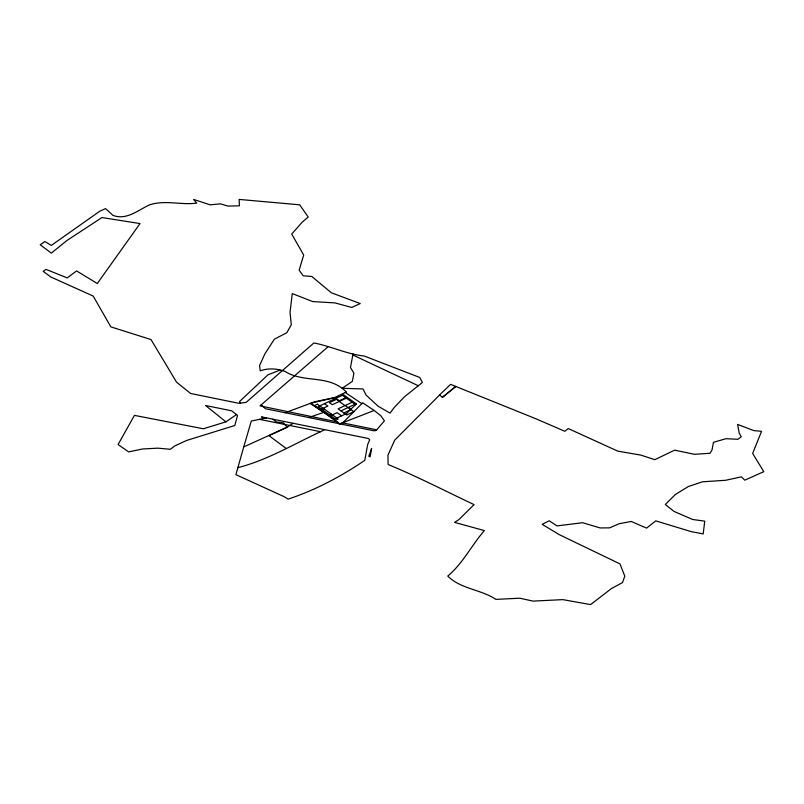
<?xml version="1.0" encoding="UTF-8"?>
<svg xmlns="http://www.w3.org/2000/svg" width="804" height="804" viewBox="0 0 804 804"><rect width="100%" height="100%" fill="white"/><g stroke="black" fill="none" stroke-linecap="round" stroke-linejoin="round"><path stroke-width="1.21" d="M353.046 353.961L350.464 367.528L353.931 373.227L352.323 381.408L342.152 388.282C325.017 375.337 302.696 382.624 284.988 371.408C276.847 368.533 268.606 367.89 260.245 370.835L259.581 365.559L264.948 353.75L274.365 339.187L286.817 332.735L291.279 324.756L290.043 312.314L292.264 293.591L312.716 301.57L334.997 302.917L351.72 307.44L360.282 303.55L331.419 292.817L311.801 276.486L303.198 275.792L299.138 270.164L303.691 255.029L291.721 234.085L302.103 222.256L308.193 217.01L299.671 204.819L239.12 199.412L239.421 205.824L227.994 206.095L220.427 203.844L210.125 204.829L193.593 199.412L196.759 203.121C181.041 205.291 164.639 199.583 149.132 205.03C137.856 210.357 126.067 220.638 112.861 215.291L105.545 208.588L99.616 211.321L51.345 245.411L44.934 241.562L40.2 244.778L51.325 253.139L67.064 240.406L101.977 217.542L140.027 223.572L97.294 283.51L76.591 270.928L67.214 277.893L45.989 269.37L43.195 271.33L50.773 276.968L93.204 296.063L110.821 326.866L151.001 339.559L176.578 382.201L190.628 393.488L238.909 403.317L246.145 402.382L313.902 342.956C331.027 346.253 346.886 354.162 364.312 356.061L419.799 377.488L422.371 382.503L404.352 396.874L394.151 407.578L390.071 413.125L378.151 406.221L366.142 395.146L363.036 388.965L342.152 388.282L346.484 391.92L334.263 397.719L310.796 403.196L339.821 423.859L374.172 410.462L380.835 415.758L384.412 420.824L376.212 430.431L374.081 430.823L265.511 408.744L261.149 404.874L260.064 405.889L336.997 421.849L339.419 423.999L342.715 422.894L362.664 402.794L374.172 410.462M243.743 446.923L235.904 474.651L284.164 496.691L288.184 499.133C315.65 489.927 340.986 476.551 364.785 460.35L367.729 444.31L369.719 439.788L368.564 438.532L261.481 416.884L264.446 418.301L266.415 417.889L251.3 421.035L243.743 446.923L287.169 427.185L293.058 423.336M439.627 394.945L394.704 440.15L387.96 455.175L388.121 464.511C417.376 476.571 445.516 491.133 474.079 504.621L458.782 519.706L454.511 522.339L484.37 530.59C471.536 545.343 462.873 563.423 447.758 576.086C460.662 589.071 480.882 589.342 495.877 599.382L519.816 598.206L532.992 601.101L562.83 599.633L590.618 604.588L611.382 588.598L622.517 582.558L624.788 576.136L619.984 563.905L559.222 534.63L542.208 524.339L549.192 520.791L557.051 525.906L582.538 522.711L600.166 527.947L609.673 527.856L619 523.766L631.21 521.454L646.597 528.127L655.752 520.861L691.51 531.715L703.178 533.906L704.746 521.153L692.646 519.474L674.023 511.424L665.32 504.48L675.42 494.46L688.435 486.49L702.565 481.797L725.54 480.3L741.459 476.842L744.745 480.169L763.8 471.667L752.644 453.456L761.559 431.326L753.84 430.602L737.59 424.422L739.268 433.266L741.288 436.763L737.931 439.285L726.012 438.693L713.46 442.321L712.063 449.808L710.063 453.275L694.375 454.3L674.646 450.16L654.818 459.667L640.858 455.124L617.703 451.114L568.217 428.542L564.86 431.306L535.876 418.763L450.622 384.362L439.587 394.925L442.431 397.347L455.838 386.463M261.149 404.874L328.213 346.624M442.401 397.327L455.798 386.453M225.904 421.839L236.517 414.583L237.562 415.397L234.828 425.487L186.85 440.371L174.95 445.828L170.368 449.265L157.765 448.16L142.499 448.984L128.66 451.908L118.087 444.562L134.429 415.377L203.372 428.773L225.904 421.839L205.583 405.507L231.622 410.814L236.517 414.583M324.514 429.778L320.545 431.698C293.319 444.371 267.229 460.129 237.904 467.657M321.439 409.095L327.881 406.08L324.484 403.658M345.74 397.719L339.278 400.744L335.881 398.322M346.343 398.151L332.303 404.724L329.419 402.673L336.544 399.337L339.429 401.397M321.489 410.472L324.344 409.135M352.122 402.271L338.082 408.834L346.735 415.005L353.861 411.668L345.197 405.507M328.414 415.407L331.268 414.07M330.675 415.668L337.117 412.653L341.589 415.839M340.966 410.894L348.082 407.558M354.976 404.301L348.514 407.326L351.006 409.105M343.851 412.944L350.966 409.618M280.083 370.131L268.074 374.724L239.532 401.538L240.466 403.116M334.263 397.719L314.686 401.759L285.118 412.753M308.575 417.598L323.67 412.362L310.173 403.417M259.451 419.336L320.545 431.698M342.715 422.894L376.654 429.808M352.815 354.976L418.301 385.749M345.278 392.493L361.84 403.628M342.333 395.297L355.549 404.703M339.228 401.487L344.996 405.598M286.154 448.451L268.958 435.627L287.169 427.185L283.259 422.763L276.536 422.03L272.807 419.185M371.599 448.531L370.121 456.813L368.795 456.26L371.599 448.531M356.373 403.909L346.373 413.598L335.147 418.854L318.042 406.673L343.509 394.754L356.373 403.909M317.409 404.201L314.565 405.538L335.348 420.331L338.193 419.005L317.409 404.201"/></g></svg>
